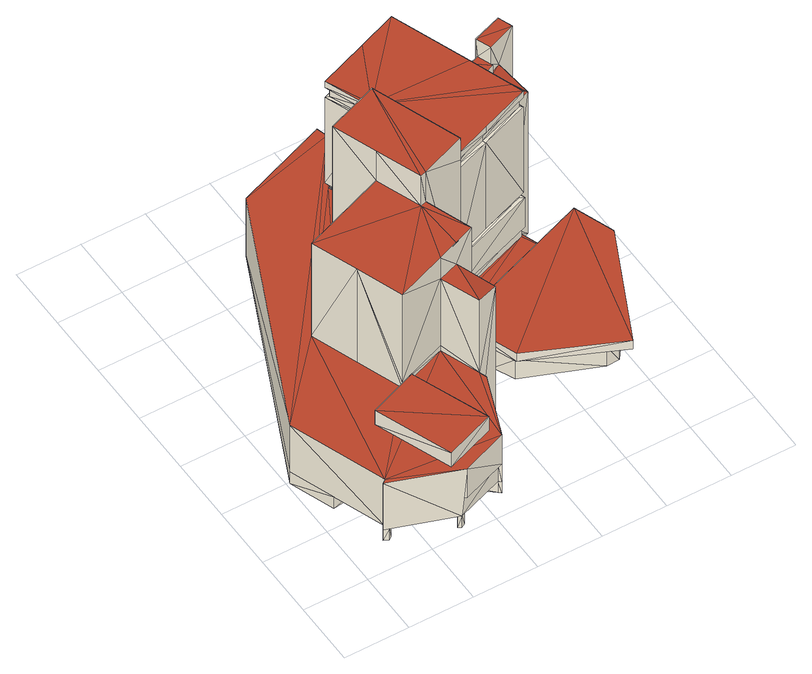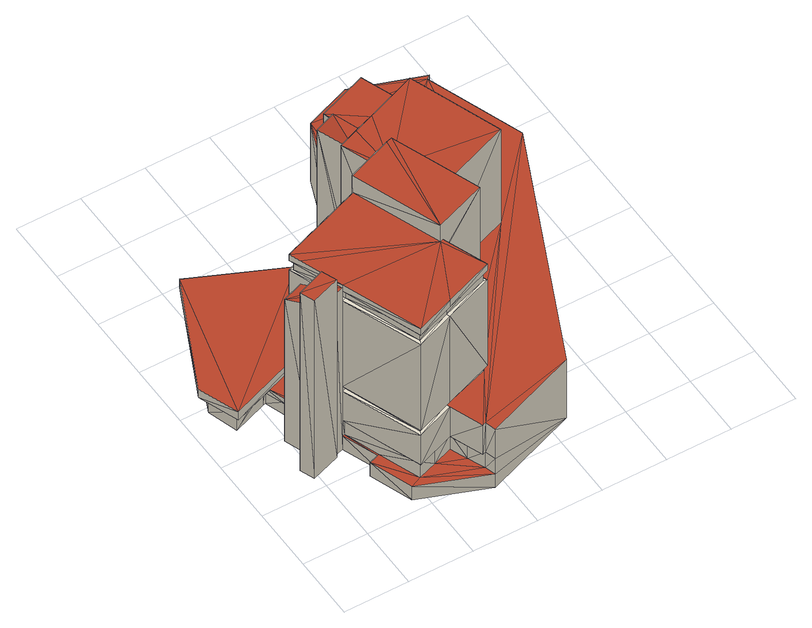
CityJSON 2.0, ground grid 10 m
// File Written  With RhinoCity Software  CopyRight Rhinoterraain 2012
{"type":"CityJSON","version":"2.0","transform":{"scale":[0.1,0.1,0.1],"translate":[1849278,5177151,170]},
"CityObjects":{
"building1":{"type":"Building","geometry":[{"type":"MultiSurface","lod":"2","boundaries":[[[0,1,2]],[[0,3,1]],[[4,5,6]],[[4,7,5]],[[8,9,10]],[[9,11,12]],[[13,14,15]],[[16,15,17]],[[18,19,9]],[[14,20,21]],[[22,23,13]],[[13,20,14]],[[20,24,21]],[[25,26,27]],[[15,14,28]],[[26,29,27]],[[19,17,11]],[[11,30,31]],[[32,16,33]],[[33,16,19]],[[16,22,15]],[[22,13,15]],[[19,11,9]],[[34,33,35]],[[34,32,33]],[[36,18,9]],[[16,17,19]],[[36,9,8]],[[37,25,38]],[[11,17,30]],[[17,26,25]],[[25,27,38]],[[30,17,25]],[[29,39,27]],[[40,37,38]],[[41,42,29]],[[42,26,29]],[[43,27,44]],[[27,38,44]],[[38,45,44]],[[40,45,38]],[[46,47,48]],[[46,48,49]],[[46,49,50]],[[50,49,51]],[[49,52,51]],[[51,52,53]],[[52,54,53]],[[54,55,53]],[[56,55,54]],[[49,42,52]],[[42,41,52]],[[49,48,42]],[[44,56,54]],[[45,56,44]],[[52,43,54]],[[43,44,54]],[[37,57,40]],[[57,58,40]],[[58,45,40]],[[17,26,42]],[[48,17,42]],[[41,59,52]],[[59,41,39]],[[41,29,39]],[[45,60,56]],[[58,60,45]],[[43,59,27]],[[59,39,27]],[[52,59,43]],[[25,61,37]],[[61,57,37]],[[56,46,55]],[[47,46,56]],[[62,63,64]],[[64,63,65]],[[66,63,62]],[[66,62,67]],[[68,69,70]],[[69,71,70]],[[72,73,74]],[[74,73,75]],[[76,77,74]],[[76,74,75]],[[78,79,80]],[[80,79,81]],[[71,80,81]],[[70,71,81]],[[82,83,76]],[[76,83,77]],[[81,72,74]],[[79,72,81]],[[77,70,74]],[[70,81,74]],[[83,68,70]],[[83,70,77]],[[73,84,75]],[[84,85,75]],[[85,76,75]],[[86,76,85]],[[84,87,85]],[[85,87,88]],[[89,86,90]],[[91,89,90]],[[86,85,88]],[[90,86,88]],[[92,93,94]],[[95,93,92]],[[96,97,98]],[[96,98,99]],[[99,98,94]],[[98,92,94]],[[87,95,88]],[[88,95,92]],[[97,91,98]],[[91,90,98]],[[98,90,92]],[[90,88,92]],[[86,89,76]],[[89,82,76]],[[69,68,83]],[[69,83,100]],[[80,100,101]],[[69,100,80]],[[102,80,103]],[[103,80,101]],[[100,104,101]],[[104,105,101]],[[104,106,105]],[[106,107,105]],[[106,108,107]],[[107,108,109]],[[110,107,109]],[[110,111,107]],[[105,112,101]],[[112,103,101]],[[107,112,105]],[[111,112,107]],[[108,106,104]],[[113,108,104]],[[19,33,114]],[[33,115,114]],[[18,19,116]],[[19,117,116]],[[78,118,79]],[[119,118,78]],[[119,120,118]],[[121,120,119]],[[122,13,20]],[[122,20,123]],[[123,24,124]],[[123,20,24]],[[125,22,126]],[[22,23,126]],[[126,23,122]],[[23,13,122]],[[31,127,128]],[[11,127,31]],[[10,8,129]],[[8,130,129]],[[8,36,130]],[[36,131,130]],[[132,133,134]],[[132,135,133]],[[21,136,137]],[[14,136,21]],[[138,139,140]],[[139,141,140]],[[140,141,142]],[[141,143,142]],[[143,144,142]],[[144,145,142]],[[144,139,145]],[[139,138,145]],[[146,24,21]],[[146,21,137]],[[32,147,148]],[[34,32,148]],[[62,149,150]],[[151,149,62]],[[152,153,154]],[[152,125,153]],[[155,156,157]],[[155,158,156]],[[157,159,146]],[[157,160,159]],[[28,15,161]],[[15,162,161]],[[163,164,162]],[[164,165,162]],[[162,165,161]],[[166,167,168]],[[169,167,166]],[[170,136,161]],[[136,14,161]],[[14,28,161]],[[169,171,172]],[[167,169,172]],[[165,164,173]],[[165,173,174]],[[175,176,173]],[[177,175,173]],[[12,9,178]],[[9,179,178]],[[16,180,181]],[[182,16,181]],[[147,16,182]],[[32,16,147]],[[96,65,183]],[[184,65,96]],[[185,186,136]],[[187,185,136]],[[187,136,170]],[[66,166,168]],[[63,66,168]],[[63,168,188]],[[176,175,189]],[[190,176,189]],[[191,192,183]],[[191,189,192]],[[191,190,189]],[[179,9,10]],[[179,10,129]],[[193,179,129]],[[193,194,179]],[[194,195,179]],[[195,194,134]],[[133,195,134]],[[36,18,116]],[[131,36,116]],[[131,116,193]],[[116,194,193]],[[196,149,197]],[[149,151,197]],[[113,97,192]],[[189,113,192]],[[22,125,16]],[[125,152,16]],[[16,152,180]],[[198,190,191]],[[198,199,190]],[[200,185,187]],[[201,200,187]],[[201,187,202]],[[200,186,185]],[[200,203,186]],[[204,205,206]],[[127,11,12]],[[206,127,12]],[[206,12,178]],[[204,206,178]],[[125,126,153]],[[153,126,122]],[[153,122,156]],[[158,155,153]],[[153,155,154]],[[158,153,156]],[[156,122,123]],[[207,156,208]],[[156,123,208]],[[207,160,157]],[[160,207,159]],[[207,208,159]],[[159,208,146]],[[208,209,146]],[[208,124,159]],[[208,123,124]],[[128,58,57]],[[128,210,58]],[[128,206,210]],[[127,206,128]],[[30,211,25]],[[25,211,61]],[[211,31,128]],[[211,30,31]],[[61,128,57]],[[211,128,61]],[[212,213,214]],[[215,212,214]],[[212,215,121]],[[215,120,121]],[[72,216,73]],[[217,216,72]],[[217,197,216]],[[196,197,217]],[[218,78,72]],[[78,79,72]],[[219,119,218]],[[119,78,218]],[[67,150,214]],[[213,67,214]],[[149,215,150]],[[150,215,214]],[[149,196,120]],[[215,149,120]],[[118,120,217]],[[120,196,217]],[[220,121,219]],[[121,119,219]],[[79,118,72]],[[118,217,72]],[[221,219,218]],[[222,219,221]],[[220,219,222]],[[223,220,222]],[[224,181,225]],[[182,181,224]],[[223,226,220]],[[227,226,223]],[[227,225,226]],[[224,225,227]],[[228,229,230]],[[231,229,228]],[[232,229,231]],[[233,234,235]],[[236,234,233]],[[237,182,224]],[[147,182,237]],[[238,224,239]],[[237,224,238]],[[114,228,221]],[[228,230,221]],[[234,227,223]],[[239,227,234]],[[224,227,239]],[[229,223,222]],[[235,223,229]],[[234,223,235]],[[230,222,221]],[[229,222,230]],[[232,233,229]],[[233,235,229]],[[236,238,234]],[[238,239,234]],[[216,240,73]],[[240,84,73]],[[197,241,216]],[[241,240,216]],[[151,62,64]],[[242,151,64]],[[151,242,197]],[[197,242,241]],[[242,64,243]],[[244,242,243]],[[240,245,84]],[[84,245,87]],[[241,246,240]],[[240,246,245]],[[242,244,241]],[[241,244,246]],[[247,248,249]],[[248,250,249]],[[251,252,253]],[[254,252,251]],[[95,253,93]],[[251,253,95]],[[254,247,252]],[[248,247,254]],[[250,244,243]],[[248,244,250]],[[245,254,251]],[[246,254,245]],[[87,251,95]],[[245,251,87]],[[248,254,246]],[[244,248,246]],[[188,199,198]],[[188,168,199]],[[201,172,200]],[[172,203,200]],[[172,171,203]],[[163,177,173]],[[164,163,173]],[[202,165,174]],[[202,187,165]],[[176,190,174]],[[173,176,174]],[[115,35,255]],[[115,33,35]],[[35,34,255]],[[34,148,255]],[[89,91,97]],[[82,89,97]],[[192,96,183]],[[97,96,192]],[[5,256,6]],[[6,256,257]],[[153,4,6]],[[153,6,257]],[[7,258,256]],[[5,7,256]],[[7,4,153]],[[258,7,153]],[[1,156,2]],[[156,259,2]],[[260,0,2]],[[259,260,2]],[[3,261,156]],[[3,156,1]],[[3,0,260]],[[261,3,260]],[[154,155,157]],[[163,162,177]],[[177,162,48]],[[47,177,48]],[[206,110,109]],[[206,109,60]],[[109,47,60]],[[108,189,109]],[[189,47,109]],[[175,47,189]],[[175,177,47]],[[116,117,134]],[[117,132,134]],[[65,191,183]],[[198,191,65]],[[63,198,65]],[[138,140,142]],[[145,138,142]],[[130,131,129]],[[131,193,129]],[[190,199,174]],[[168,167,199]],[[167,201,199]],[[201,202,199]],[[199,202,262]],[[199,262,174]],[[154,157,146]],[[136,146,137]],[[186,146,136]],[[154,146,186]],[[203,154,186]],[[169,154,203]],[[152,154,169]],[[66,169,166]],[[263,66,264]],[[169,66,263]],[[226,263,121]],[[225,263,226]],[[169,263,225]],[[152,169,225]],[[181,180,225]],[[180,152,225]],[[135,204,178]],[[195,133,179]],[[179,133,178]],[[133,135,178]],[[46,50,55]],[[50,51,55]],[[55,51,53]],[[247,249,184]],[[184,96,94]],[[265,184,94]],[[93,184,265]],[[253,184,93]],[[252,184,253]],[[247,184,252]],[[187,170,165]],[[165,170,161]],[[115,231,228]],[[115,228,114]],[[148,232,255]],[[232,231,255]],[[238,236,233]],[[237,238,233]],[[237,233,232]],[[147,232,148]],[[147,237,232]],[[266,15,267]],[[15,17,267]]],"semantics":{"surfaces":[{"type":"GroundSurface"},{"type":"WallSurface"},{"type":"RoofSurface"}],"values":[0,0,0,0,0,0,0,0,0,0,0,0,0,0,0,0,0,0,0,0,0,0,0,0,0,0,0,0,0,0,0,0,0,0,0,1,1,1,1,1,1,1,1,1,1,1,1,1,1,1,1,1,1,1,1,1,1,1,1,1,1,1,1,1,1,1,1,1,1,1,1,1,1,1,1,1,1,1,1,1,1,1,1,1,1,1,1,1,1,1,1,1,1,1,1,1,1,1,1,1,1,1,1,1,1,1,1,1,1,1,1,1,1,1,1,1,1,1,1,1,1,1,1,1,1,1,1,1,1,1,1,1,1,1,1,1,1,1,1,1,1,1,1,1,1,1,1,1,1,1,1,1,1,1,1,1,1,1,1,1,1,1,1,1,1,1,1,1,1,1,1,1,1,1,1,1,1,1,1,1,1,1,1,1,1,1,1,1,1,1,1,1,1,1,1,1,1,1,1,1,1,1,1,1,1,1,1,1,1,1,1,1,1,1,1,1,1,1,1,1,1,1,1,1,1,1,1,1,1,1,1,1,1,1,1,1,1,1,1,1,1,1,1,1,1,1,1,1,1,1,1,1,1,1,1,1,1,1,1,1,1,1,1,1,1,1,1,1,1,1,1,1,1,1,1,1,1,1,1,1,1,1,1,1,1,1,1,1,1,1,1,1,1,1,1,1,1,1,1,1,1,1,1,1,1,1,1,1,1,1,1,1,1,1,1,1,1,1,1,1,1,1,1,1,1,1,1,1,1,1,1,1,1,1,1,1,1,1,1,1,1,1,1,1,1,1,1,1,1,1,1,1,1,1,1,1,1,1,1,1,1,1,1,1,1,1,1,1,1,1,1,1,1,1,1,1,1,1,1,1,1,1,1,1,1,1,1,1,1,1,1,1,1,1,1,1,1,1,1,1,1,2,2,2,2,2,2,2,2,2,2,2,2,2,2,2,2,2,2,2,2,2,2,2,2,2,2,2,2,2,2,2,2,2,2,2,2,2,2,2,2,2,2,2,2,2,2,2,2,2,2,2,2,2,2,2,2,2,2,2,2,2,2,2,2,2,2,2,1,1]}}]}
},
"vertices":[
[153,19,5],[153,12,5],[159,15,5],[148,15,5],[59,51,5],[61,44,5],[66,48,5],[54,48,5],[507,480,5],[488,448,5],[515,458,5],[473,392,5],[504,403,5],[105,139,5],[264,144,5],[278,205,5],[171,567,5],[338,227,5],[463,461,5],[448,456,5],[226,38,5],[268,133,5],[5,198,5],[30,130,5],[230,35,5],[490,334,5],[353,195,5],[496,165,5],[296,155,5],[466,150,5],[478,367,5],[482,369,5],[315,620,5],[428,510,5],[419,580,5],[443,515,5],[462,464,5],[494,335,5],[561,307,5],[486,151,5],[547,354,5],[466,150,42],[353,195,42],[496,165,42],[561,307,42],[547,354,42],[318,282,58],[318,282,42],[338,227,42],[352,192,42],[352,192,58],[493,129,58],[493,129,42],[576,306,58],[576,306,42],[553,368,58],[553,368,42],[494,335,32],[494,335,42],[486,151,42],[490,345,42],[490,334,32],[294,458,295],[219,431,357],[299,460,295],[299,460,357],[219,431,118],[294,458,118],[347,332,128],[347,332,118],[401,351,128],[401,351,118],[448,456,128],[448,456,295],[478,373,128],[478,373,295],[403,346,295],[403,346,128],[442,454,118],[442,454,128],[473,376,118],[473,376,128],[349,326,295],[349,326,128],[442,454,295],[473,376,295],[401,351,295],[442,454,314],[473,376,314],[347,332,295],[401,351,314],[347,332,314],[478,373,314],[448,456,326],[478,373,326],[448,456,314],[349,326,326],[349,326,314],[403,346,314],[403,346,326],[349,326,118],[480,372,118],[468,390,118],[473,392,118],[349,326,61],[480,372,61],[347,329,61],[476,374,61],[347,329,42],[476,374,42],[470,391,42],[470,391,61],[473,392,61],[349,326,42],[448,456,31],[428,510,31],[463,461,320],[448,456,320],[400,569,128],[400,569,118],[346,549,128],[346,549,118],[105,139,27],[226,38,27],[230,35,27],[5,198,27],[30,130,27],[473,392,32],[482,369,32],[515,458,352],[507,480,352],[462,464,352],[457,431,320],[472,437,302],[472,437,320],[457,431,302],[264,144,118],[268,133,118],[100,140,145],[100,140,118],[144,23,145],[144,23,118],[220,51,145],[220,51,118],[175,169,118],[175,169,145],[230,35,118],[315,620,31],[419,580,31],[268,527,128],[294,458,128],[268,527,295],[5,198,118],[59,51,27],[59,51,118],[53,47,118],[153,12,27],[160,9,118],[53,47,27],[230,35,62],[160,9,62],[296,155,257],[278,205,42],[274,215,42],[274,215,128],[274,215,258],[244,364,118],[113,316,299],[244,364,299],[113,316,118],[264,144,259],[139,246,118],[139,246,299],[305,227,128],[305,227,299],[279,298,42],[279,298,128],[305,227,42],[504,403,281],[488,448,302],[171,567,118],[315,620,118],[315,620,61],[349,324,357],[299,460,326],[242,204,128],[242,204,118],[242,204,258],[244,364,357],[349,324,42],[279,298,299],[279,298,357],[349,324,314],[471,441,352],[471,441,320],[471,441,302],[344,555,128],[344,555,295],[270,295,357],[270,295,299],[165,175,128],[165,175,299],[242,204,299],[165,175,118],[472,391,281],[472,391,42],[473,392,42],[153,12,62],[226,38,62],[226,40,115],[482,369,42],[478,367,32],[274,525,118],[299,460,118],[299,460,128],[274,525,128],[403,577,295],[403,577,128],[448,456,118],[403,577,118],[344,555,118],[448,456,61],[403,577,61],[344,555,61],[320,603,61],[320,603,118],[325,605,118],[325,605,61],[444,455,31],[402,572,61],[444,455,61],[425,509,31],[402,572,31],[372,562,31],[342,551,61],[372,562,61],[342,551,31],[320,603,31],[331,577,31],[331,577,61],[400,569,295],[346,549,295],[274,525,295],[299,460,314],[274,525,314],[400,569,314],[346,549,314],[268,527,326],[268,527,314],[294,458,326],[294,458,314],[403,577,314],[344,555,326],[403,577,326],[344,555,314],[443,515,31],[61,44,27],[66,48,27],[54,48,27],[159,15,27],[153,19,27],[148,15,27],[274,215,299],[272,524,118],[296,459,118],[472,391,326],[278,205,46],[338,227,46]
]}
